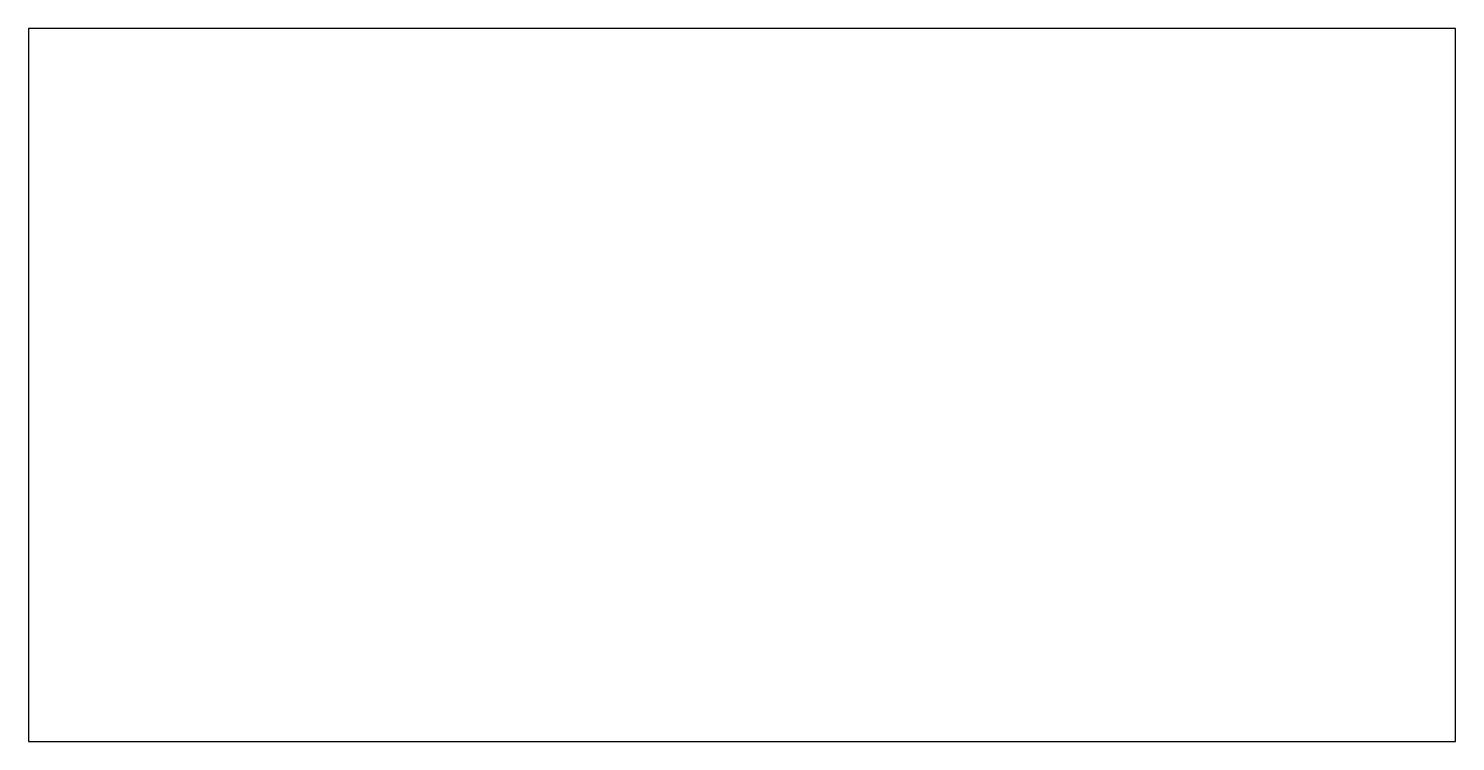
# Model space of a CAD drawing. Header units: kilometres. Extents: x 0 to 80, y 0 to 40.
import ezdxf

# ---------------------------------------------------------------- set-up
doc = ezdxf.new("R2010")
doc.units = ezdxf.units.KM

msp = doc.modelspace()

# ---------------------------------------------------------------- linework, layer by layer
msp.add_lwpolyline([(0, 0), (80, 0), (80, 40), (0, 40)], close=True)

doc.saveas('drawing.dxf')
